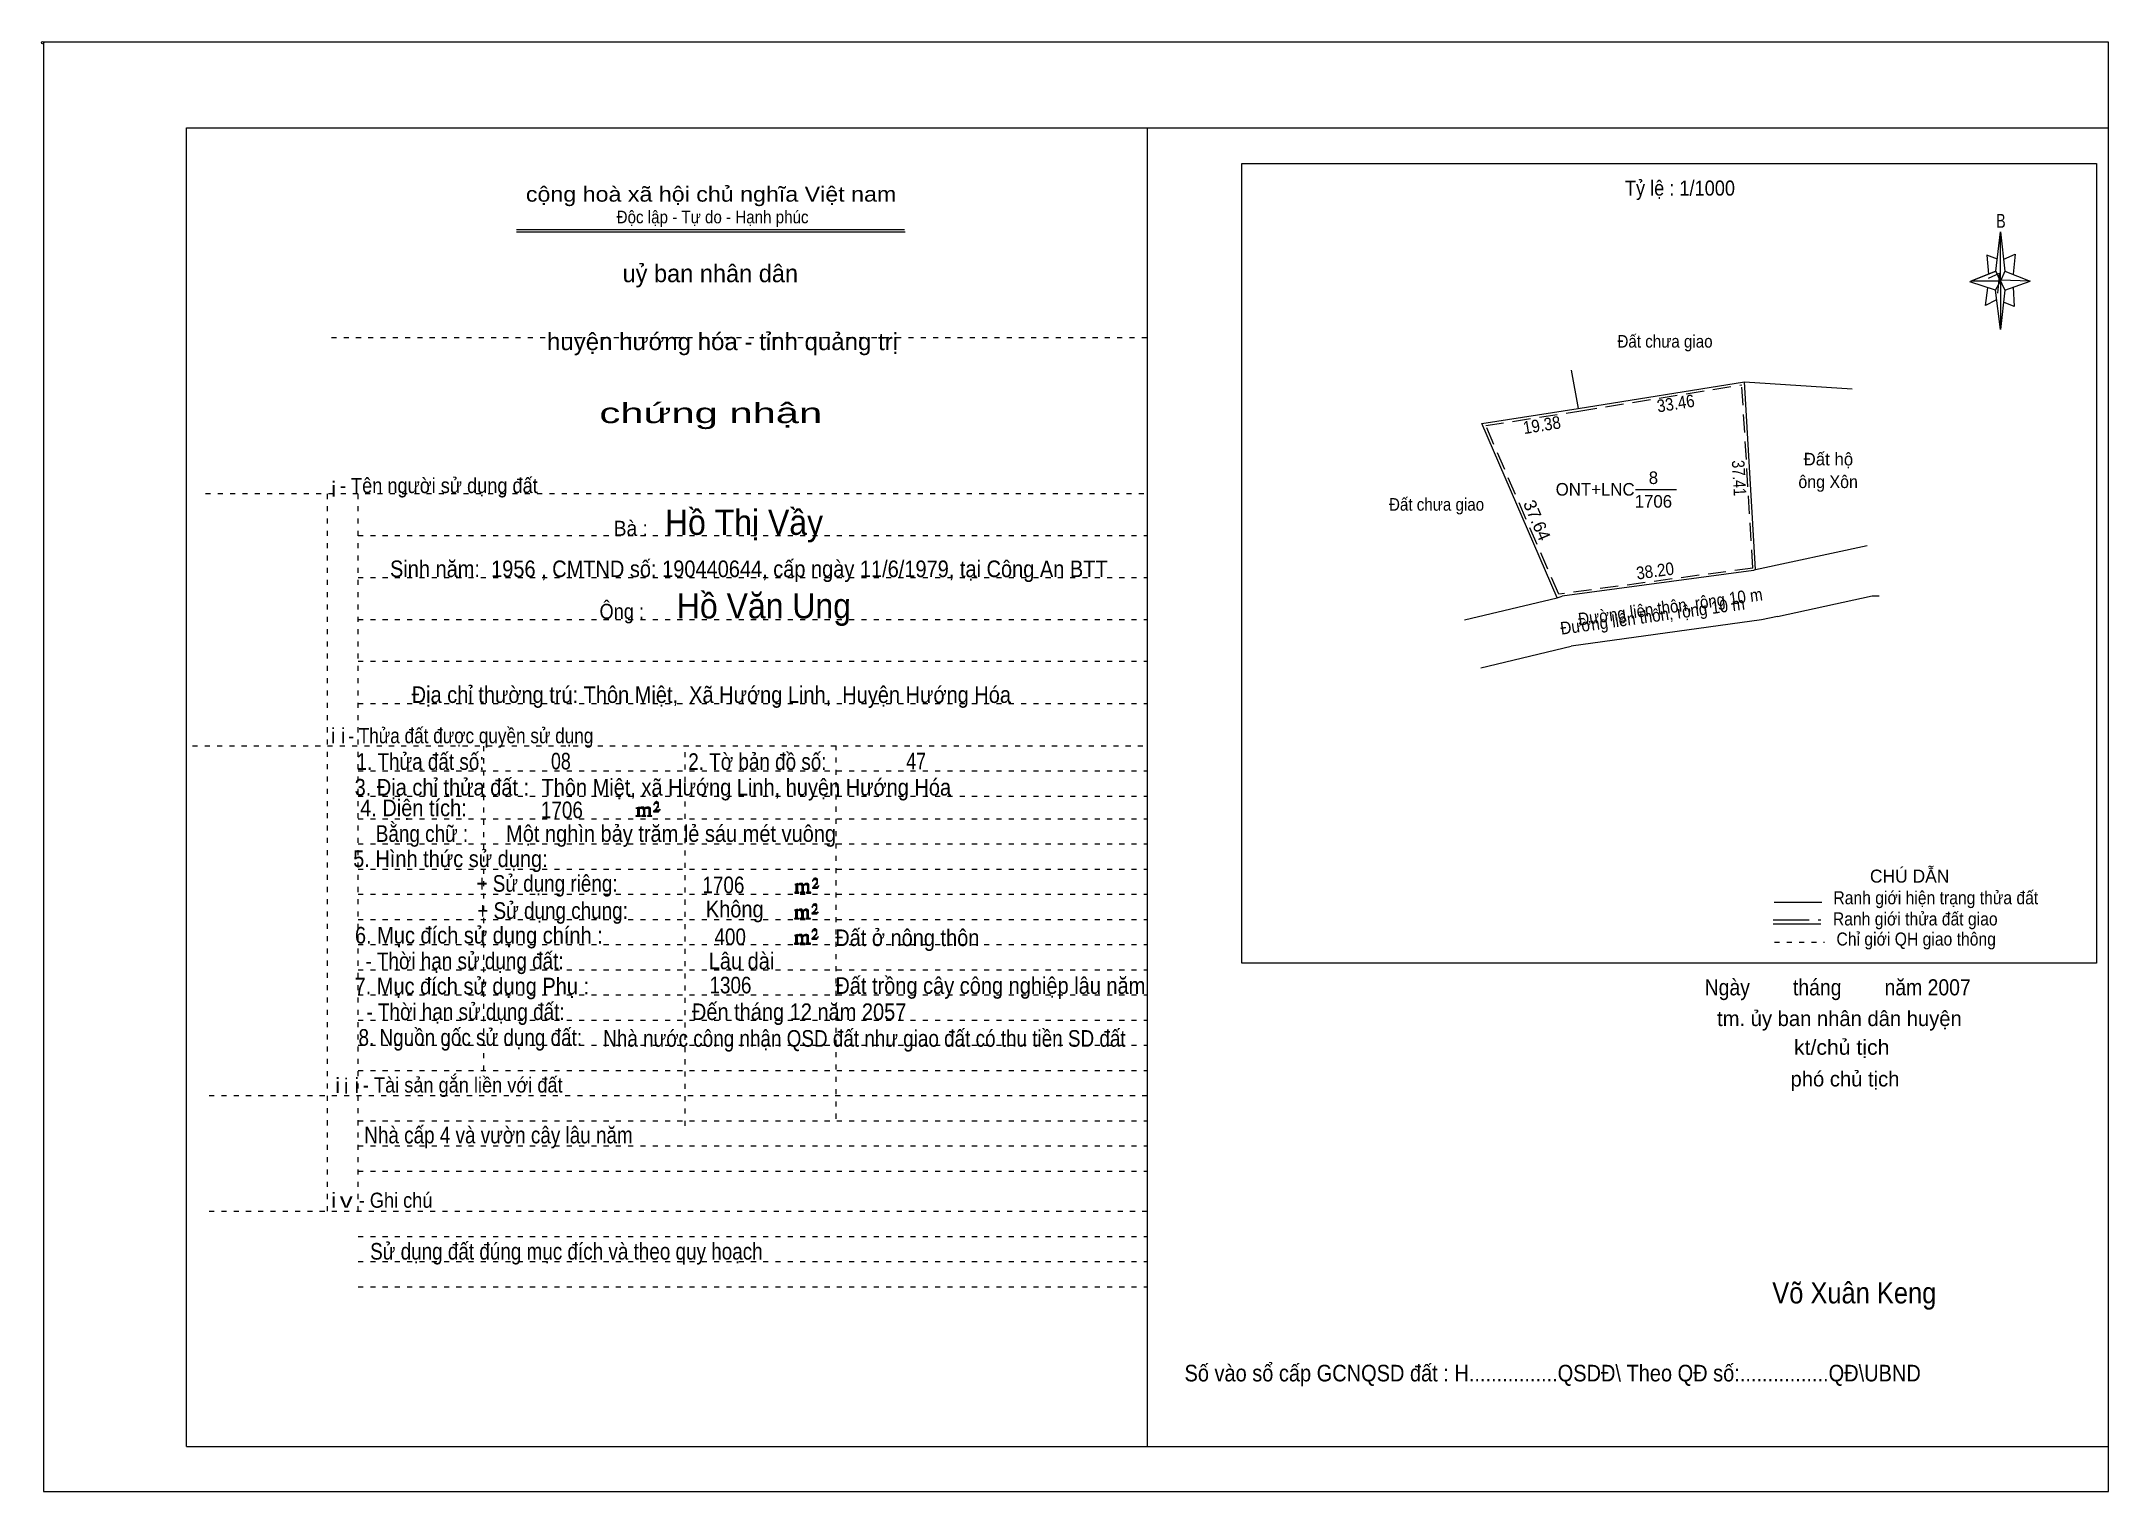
# Model space of a CAD drawing. Header units: centimetres. Extents: x -1.6 to 39.5, y -3.3 to 25.5.
import ezdxf
from ezdxf.enums import TextEntityAlignment as Align

# ---------------------------------------------------------------- set-up
doc = ezdxf.new("R2010")
doc.units = ezdxf.units.CM
doc.header["$LTSCALE"] = 0.12
for name, pattern in [('DOTTED', [1.5, 0.3, -1.2]), ('LONG_DASHED', [7.5, 6, -1.5]), ('MEDIUM_DASHED', [4.5, 3, -1.5])]:
    doc.linetypes.add(name, pattern=pattern)
for name, color, linetype, lineweight in [('1', 7, 'DOTTED', 13), ('10', 7, 'Continuous', 13), ('13', 7, 'Continuous', 13), ('4', 7, 'Continuous', 13), ('5', 7, 'Continuous', 13), ('50', 7, 'Continuous', 13)]:
    doc.layers.add(name, color=color, linetype=linetype, lineweight=lineweight)
doc.layers.add('30', color=7, linetype='Continuous')

msp = doc.modelspace()

# ---------------------------------------------------------------- hatches: boundary and pattern name
at = {"layer": '50'}
for points in [[(10.27, 10.13), (10.27, 10.12), (10.27, 10.11), (10.25, 10.11), (10.24, 10.11), (10.24, 10.1), (10.33, 10.1), (10.33, 10.11), (10.32, 10.11), (10.31, 10.11), (10.31, 10.12), (10.31, 10.13), (10.31, 10.24), (10.31, 10.25), (10.32, 10.26), (10.34, 10.26), (10.35, 10.26), (10.36, 10.26), (10.37, 10.25), (10.39, 10.22), (10.39, 10.13), (10.37, 10.12), (10.37, 10.11), (10.36, 10.11), (10.35, 10.11), (10.35, 10.1), (10.44, 10.1), (10.44, 10.11), (10.43, 10.11), (10.42, 10.11), (10.42, 10.12), (10.42, 10.13), (10.42, 10.24), (10.44, 10.26), (10.45, 10.26), (10.46, 10.26), (10.49, 10.26), (10.49, 10.25), (10.5, 10.24), (10.5, 10.22), (10.5, 10.13), (10.5, 10.12), (10.49, 10.11), (10.49, 10.11), (10.47, 10.11), (10.47, 10.1), (10.56, 10.1), (10.56, 10.11), (10.55, 10.11), (10.54, 10.11), (10.53, 10.12), (10.53, 10.13), (10.53, 10.2), (10.53, 10.25), (10.53, 10.26), (10.52, 10.27), (10.5, 10.28), (10.47, 10.28), (10.46, 10.28), (10.44, 10.27), (10.41, 10.25), (10.41, 10.26), (10.4, 10.28), (10.39, 10.28), (10.37, 10.28), (10.35, 10.28), (10.34, 10.28), (10.32, 10.26), (10.31, 10.26), (10.31, 10.25), (10.31, 10.25), (10.31, 10.26), (10.31, 10.28), (10.24, 10.26), (10.24, 10.26), (10.25, 10.26), (10.27, 10.25), (10.27, 10.24), (10.27, 10.23)], [(10.69, 10.19), (10.72, 10.24), (10.72, 10.24), (10.71, 10.22), (10.69, 10.22), (10.68, 10.22), (10.63, 10.22), (10.66, 10.26), (10.67, 10.27), (10.69, 10.28), (10.69, 10.3), (10.69, 10.32), (10.69, 10.34), (10.69, 10.35), (10.69, 10.37), (10.68, 10.38), (10.67, 10.38), (10.66, 10.39), (10.65, 10.39), (10.63, 10.38), (10.63, 10.38), (10.62, 10.37), (10.61, 10.35), (10.59, 10.33), (10.61, 10.33), (10.61, 10.35), (10.62, 10.35), (10.63, 10.36), (10.65, 10.36), (10.66, 10.36), (10.67, 10.35), (10.68, 10.35), (10.68, 10.32), (10.68, 10.3), (10.66, 10.28), (10.66, 10.26), (10.65, 10.25), (10.59, 10.2), (10.59, 10.19)], [(13.42, 8.61), (13.42, 8.6), (13.42, 8.59), (13.41, 8.59), (13.4, 8.59), (13.4, 8.57), (13.48, 8.57), (13.48, 8.59), (13.47, 8.59), (13.46, 8.59), (13.46, 8.6), (13.46, 8.61), (13.46, 8.72), (13.46, 8.73), (13.47, 8.74), (13.5, 8.74), (13.51, 8.74), (13.52, 8.74), (13.53, 8.73), (13.54, 8.69), (13.54, 8.61), (13.53, 8.6), (13.53, 8.59), (13.52, 8.59), (13.51, 8.59), (13.51, 8.57), (13.6, 8.57), (13.6, 8.59), (13.58, 8.59), (13.57, 8.59), (13.57, 8.6), (13.57, 8.61), (13.57, 8.72), (13.6, 8.74), (13.61, 8.74), (13.62, 8.74), (13.64, 8.74), (13.64, 8.73), (13.65, 8.72), (13.65, 8.69), (13.65, 8.61), (13.65, 8.6), (13.64, 8.59), (13.64, 8.59), (13.63, 8.59), (13.63, 8.57), (13.72, 8.57), (13.72, 8.59), (13.7, 8.59), (13.69, 8.59), (13.68, 8.6), (13.68, 8.61), (13.68, 8.68), (13.68, 8.73), (13.68, 8.74), (13.67, 8.75), (13.65, 8.76), (13.63, 8.76), (13.62, 8.76), (13.6, 8.75), (13.56, 8.73), (13.56, 8.74), (13.55, 8.76), (13.54, 8.76), (13.53, 8.76), (13.51, 8.76), (13.5, 8.76), (13.47, 8.74), (13.46, 8.74), (13.46, 8.73), (13.46, 8.73), (13.46, 8.74), (13.46, 8.76), (13.4, 8.74), (13.4, 8.74), (13.41, 8.74), (13.42, 8.73), (13.42, 8.72), (13.42, 8.71)], [(13.85, 8.67), (13.87, 8.72), (13.87, 8.72), (13.86, 8.69), (13.85, 8.69), (13.84, 8.69), (13.78, 8.69), (13.82, 8.74), (13.83, 8.75), (13.85, 8.76), (13.85, 8.78), (13.85, 8.79), (13.85, 8.82), (13.85, 8.83), (13.85, 8.85), (13.84, 8.86), (13.83, 8.86), (13.82, 8.87), (13.8, 8.87), (13.78, 8.86), (13.78, 8.86), (13.77, 8.85), (13.76, 8.83), (13.75, 8.81), (13.76, 8.81), (13.76, 8.83), (13.77, 8.83), (13.78, 8.84), (13.8, 8.84), (13.82, 8.84), (13.83, 8.83), (13.84, 8.83), (13.84, 8.79), (13.84, 8.78), (13.82, 8.76), (13.82, 8.74), (13.8, 8.73), (13.75, 8.68), (13.75, 8.67)], [(13.41, 8.09), (13.41, 8.08), (13.41, 8.07), (13.4, 8.07), (13.39, 8.07), (13.39, 8.06), (13.48, 8.06), (13.48, 8.07), (13.47, 8.07), (13.45, 8.07), (13.45, 8.08), (13.45, 8.09), (13.45, 8.2), (13.45, 8.21), (13.47, 8.23), (13.49, 8.23), (13.5, 8.23), (13.51, 8.23), (13.52, 8.21), (13.53, 8.18), (13.53, 8.09), (13.52, 8.08), (13.52, 8.07), (13.51, 8.07), (13.5, 8.07), (13.5, 8.06), (13.59, 8.06), (13.59, 8.07), (13.58, 8.07), (13.57, 8.07), (13.57, 8.08), (13.57, 8.09), (13.57, 8.2), (13.59, 8.23), (13.6, 8.23), (13.61, 8.23), (13.63, 8.23), (13.63, 8.21), (13.64, 8.2), (13.64, 8.18), (13.64, 8.09), (13.64, 8.08), (13.63, 8.07), (13.63, 8.07), (13.62, 8.07), (13.62, 8.06), (13.71, 8.06), (13.71, 8.07), (13.7, 8.07), (13.69, 8.07), (13.67, 8.08), (13.67, 8.09), (13.67, 8.17), (13.67, 8.21), (13.67, 8.23), (13.66, 8.24), (13.64, 8.25), (13.62, 8.25), (13.61, 8.25), (13.59, 8.24), (13.55, 8.21), (13.55, 8.23), (13.54, 8.25), (13.53, 8.25), (13.52, 8.25), (13.5, 8.25), (13.49, 8.25), (13.47, 8.23), (13.45, 8.23), (13.45, 8.21), (13.45, 8.21), (13.45, 8.23), (13.45, 8.25), (13.39, 8.23), (13.39, 8.23), (13.4, 8.23), (13.41, 8.21), (13.41, 8.2), (13.41, 8.19)], [(13.84, 8.16), (13.86, 8.2), (13.86, 8.2), (13.85, 8.18), (13.84, 8.18), (13.83, 8.18), (13.77, 8.18), (13.81, 8.23), (13.82, 8.24), (13.84, 8.25), (13.84, 8.27), (13.84, 8.28), (13.84, 8.3), (13.84, 8.31), (13.84, 8.34), (13.83, 8.35), (13.82, 8.35), (13.81, 8.36), (13.8, 8.36), (13.77, 8.35), (13.77, 8.35), (13.76, 8.34), (13.75, 8.31), (13.74, 8.29), (13.75, 8.29), (13.75, 8.31), (13.76, 8.31), (13.77, 8.33), (13.8, 8.33), (13.81, 8.33), (13.82, 8.31), (13.83, 8.31), (13.83, 8.28), (13.83, 8.27), (13.81, 8.25), (13.81, 8.23), (13.8, 8.21), (13.74, 8.17), (13.74, 8.16)], [(13.84, 7.66), (13.86, 7.71), (13.86, 7.71), (13.85, 7.68), (13.84, 7.68), (13.83, 7.68), (13.77, 7.68), (13.81, 7.73), (13.82, 7.74), (13.84, 7.75), (13.84, 7.77), (13.84, 7.78), (13.84, 7.81), (13.84, 7.82), (13.84, 7.84), (13.83, 7.85), (13.82, 7.85), (13.81, 7.86), (13.79, 7.86), (13.77, 7.85), (13.77, 7.85), (13.76, 7.84), (13.75, 7.82), (13.74, 7.8), (13.75, 7.8), (13.75, 7.82), (13.76, 7.82), (13.77, 7.83), (13.79, 7.83), (13.81, 7.83), (13.82, 7.82), (13.83, 7.82), (13.83, 7.78), (13.83, 7.77), (13.81, 7.75), (13.81, 7.73), (13.79, 7.72), (13.74, 7.67), (13.74, 7.66)], [(13.41, 7.6), (13.41, 7.59), (13.41, 7.58), (13.4, 7.58), (13.39, 7.58), (13.39, 7.56), (13.47, 7.56), (13.47, 7.58), (13.46, 7.58), (13.45, 7.58), (13.45, 7.59), (13.45, 7.6), (13.45, 7.71), (13.45, 7.72), (13.46, 7.73), (13.49, 7.73), (13.5, 7.73), (13.51, 7.73), (13.52, 7.72), (13.53, 7.68), (13.53, 7.6), (13.52, 7.59), (13.52, 7.58), (13.51, 7.58), (13.5, 7.58), (13.5, 7.56), (13.59, 7.56), (13.59, 7.58), (13.57, 7.58), (13.56, 7.58), (13.56, 7.59), (13.56, 7.6), (13.56, 7.71), (13.59, 7.73), (13.6, 7.73), (13.61, 7.73), (13.63, 7.73), (13.63, 7.72), (13.64, 7.71), (13.64, 7.68), (13.64, 7.6), (13.64, 7.59), (13.63, 7.58), (13.63, 7.58), (13.62, 7.58), (13.62, 7.56), (13.71, 7.56), (13.71, 7.58), (13.69, 7.58), (13.68, 7.58), (13.67, 7.59), (13.67, 7.6), (13.67, 7.67), (13.67, 7.72), (13.67, 7.73), (13.66, 7.74), (13.64, 7.75), (13.62, 7.75), (13.61, 7.75), (13.59, 7.74), (13.55, 7.72), (13.55, 7.73), (13.54, 7.75), (13.53, 7.75), (13.52, 7.75), (13.5, 7.75), (13.49, 7.75), (13.46, 7.73), (13.45, 7.73), (13.45, 7.72), (13.45, 7.72), (13.45, 7.73), (13.45, 7.75), (13.39, 7.73), (13.39, 7.73), (13.4, 7.73), (13.41, 7.72), (13.41, 7.71), (13.41, 7.7)]]:
    msp.add_hatch(color=256, dxfattribs=at).paths.add_polyline_path(points)

# ---------------------------------------------------------------- linework, layer by layer
at = {"layer": '1', "linetype": 'Continuous'}
for p, q in [((1.31, -2.42), (1.31, 23.78)), ((1.31, 23.78), (39.51, 23.78)), ((20.41, -2.42), (20.41, 23.78)), ((39.51, -2.42), (39.51, 23.78)), ((7.87, 21.76), (15.58, 21.76)), ((7.87, 21.71), (15.59, 21.71)), ((37.26, 20.55), (36.75, 20.72)), ((1.31, -2.42), (39.51, -2.42))]:
    msp.add_line(p, q, dxfattribs=at)
at = {"layer": '1'}
for p, q in [((4.19, 19.61), (20.41, 19.61)), ((1.69, 16.51), (20.41, 16.51)), ((4.11, 2.25), (4.11, 16.51)), ((4.72, 2.25), (4.72, 16.51)), ((4.72, 15.68), (20.41, 15.68)), ((4.72, 14.84), (20.41, 14.84)), ((4.72, 14.01), (20.41, 14.01)), ((4.72, 13.18), (20.41, 13.18)), ((4.72, 12.34), (20.41, 12.34)), ((1.43, 11.5), (20.41, 11.5)), ((7.22, 5.05), (7.22, 11.5)), ((11.22, 3.95), (11.22, 11.5)), ((14.22, 4.09), (14.22, 11.5)), ((4.72, 11), (20.41, 11)), ((4.72, 10.5), (20.41, 10.5)), ((4.72, 10.05), (20.41, 10.05)), ((4.72, 9.55), (20.41, 9.55)), ((4.72, 9.05), (20.41, 9.05)), ((4.72, 8.55), (20.41, 8.55)), ((4.72, 8.05), (20.41, 8.05)), ((4.72, 7.55), (20.41, 7.55)), ((4.72, 7.05), (20.41, 7.05)), ((4.72, 6.55), (20.41, 6.55)), ((4.72, 6.05), (20.41, 6.05)), ((4.72, 5.55), (20.41, 5.55)), ((4.72, 5.05), (20.41, 5.05)), ((1.76, 4.55), (20.41, 4.55)), ((4.72, 4.05), (20.41, 4.05)), ((4.72, 3.55), (20.41, 3.55)), ((4.72, 3.05), (20.41, 3.05)), ((1.76, 2.25), (20.41, 2.25)), ((4.72, 1.75), (20.41, 1.75)), ((4.72, 1.25), (20.41, 1.25)), ((4.72, 0.75), (20.41, 0.75))]:
    msp.add_line(p, q, dxfattribs=at)
at = {"layer": '1', "linetype": 'Continuous'}
msp.add_lwpolyline([(-1.53, -3.32), (39.51, -3.32), (39.51, 25.48), (-1.53, 25.48)], close=True, dxfattribs=at)
msp.add_lwpolyline([(37.27, 20.35), (37.06, 20.25), (37.11, 20.6)], dxfattribs=at)
at = {"layer": '10'}
for p, q in [((28.83, 18.96), (28.97, 18.2)), ((28.97, 18.2), (32.27, 18.73)), ((32.27, 18.73), (34.41, 18.59)), ((32.49, 15), (32.27, 18.73)), ((32.49, 15), (34.71, 15.48)), ((28.55, 14.44), (28.65, 14.47)), ((32.93, 14.07), (34.81, 14.48)), ((34.81, 14.48), (34.95, 14.48)), ((27.03, 13.05), (28.83, 13.48))]:
    msp.add_line(p, q, dxfattribs=at)
at = {"layer": '10', "linetype": 'MEDIUM_DASHED'}
for p, q in [((28.98, 18.15), (32.22, 18.67)), ((32.44, 15.03), (32.22, 18.67)), ((27.13, 17.86), (28.98, 18.15)), ((28.58, 14.51), (27.13, 17.86)), ((32.44, 15.03), (28.58, 14.51))]:
    msp.add_line(p, q, dxfattribs=at)
at = {"layer": '10'}
for points in [[(26.71, 14), (28.55, 14.44), (27.05, 17.9), (28.97, 18.2)], [(32.49, 15), (32.45, 14.98), (28.65, 14.47)], [(32.93, 14.07), (32.61, 14), (28.83, 13.48)]]:
    msp.add_lwpolyline(points, dxfattribs=at)
at = {"layer": '13'}
msp.add_line((30.11, 16.59), (30.92, 16.59), dxfattribs=at)
at = {"layer": '4'}
for p, q in [((32.86, 8.39), (33.81, 8.39)), ((32.84, 7.96), (33.79, 7.96))]:
    msp.add_line(p, q, dxfattribs=at)
at = {"layer": '4', "linetype": 'LONG_DASHED'}
msp.add_line((32.84, 8.04), (33.79, 8.04), dxfattribs=at)
at = {"layer": '4', "linetype": 'DOTTED'}
msp.add_line((32.87, 7.6), (33.86, 7.6), dxfattribs=at)
at = {"layer": '4'}
msp.add_lwpolyline([(22.28, 23.07), (39.27, 23.07), (39.27, 7.18), (22.28, 7.18)], close=True, dxfattribs=at)
msp.add_circle((-1.55, 25.47), 0.025, dxfattribs=at)
at = {"layer": '5'}
for p, q in [((37.27, 20.93), (37.36, 21.71)), ((37.45, 20.55), (37.36, 19.77)), ((37.45, 20.93), (37.95, 20.73)), ((37.61, 20.61), (37.63, 20.23)), ((37.63, 20.23), (37.42, 20.31))]:
    msp.add_line(p, q, dxfattribs=at)
for points in [[(37.36, 21.71), (37.45, 20.93), (37.36, 20.73)], [(37.36, 20.73), (36.77, 20.73), (37.27, 20.93), (37.45, 20.55), (37.95, 20.73), (37.36, 20.75)], [(37.36, 20.73), (37.36, 19.77), (37.26, 20.55)]]:
    msp.add_lwpolyline(points, close=True, dxfattribs=at)
for points in [[(37.3, 21.17), (37.09, 21.25), (37.12, 20.87)], [(37.43, 21.17), (37.65, 21.27), (37.61, 20.87)], [(37.36, 20.73), (37.27, 20.93), (36.77, 20.73)], [(37.12, 20.79), (37.34, 20.89), (37.3, 20.49)], [(37.36, 20.73), (37.45, 20.55), (37.95, 20.73)]]:
    msp.add_lwpolyline(points, dxfattribs=at)
at = {"layer": '50'}
for points in [[(10.27, 10.13), (10.27, 10.12), (10.27, 10.11), (10.25, 10.11), (10.24, 10.11), (10.24, 10.1), (10.33, 10.1), (10.33, 10.11), (10.32, 10.11), (10.31, 10.11), (10.31, 10.12), (10.31, 10.13), (10.31, 10.24), (10.31, 10.25), (10.32, 10.26), (10.34, 10.26), (10.35, 10.26), (10.36, 10.26), (10.37, 10.25), (10.39, 10.22), (10.39, 10.13), (10.37, 10.12), (10.37, 10.11), (10.36, 10.11), (10.35, 10.11), (10.35, 10.1), (10.44, 10.1), (10.44, 10.11), (10.43, 10.11), (10.42, 10.11), (10.42, 10.12), (10.42, 10.13), (10.42, 10.24), (10.44, 10.26), (10.45, 10.26), (10.46, 10.26), (10.49, 10.26), (10.49, 10.25), (10.5, 10.24), (10.5, 10.22), (10.5, 10.13), (10.5, 10.12), (10.49, 10.11), (10.49, 10.11), (10.47, 10.11), (10.47, 10.1), (10.56, 10.1), (10.56, 10.11), (10.55, 10.11), (10.54, 10.11), (10.53, 10.12), (10.53, 10.13), (10.53, 10.2), (10.53, 10.25), (10.53, 10.26), (10.52, 10.27), (10.5, 10.28), (10.47, 10.28), (10.46, 10.28), (10.44, 10.27), (10.41, 10.25), (10.41, 10.26), (10.4, 10.28), (10.39, 10.28), (10.37, 10.28), (10.35, 10.28), (10.34, 10.28), (10.32, 10.26), (10.31, 10.26), (10.31, 10.25), (10.31, 10.25), (10.31, 10.26), (10.31, 10.28), (10.24, 10.26), (10.24, 10.26), (10.25, 10.26), (10.27, 10.25), (10.27, 10.24), (10.27, 10.23)], [(10.69, 10.19), (10.72, 10.24), (10.72, 10.24), (10.71, 10.22), (10.69, 10.22), (10.68, 10.22), (10.63, 10.22), (10.66, 10.26), (10.67, 10.27), (10.69, 10.28), (10.69, 10.3), (10.69, 10.32), (10.69, 10.34), (10.69, 10.35), (10.69, 10.37), (10.68, 10.38), (10.67, 10.38), (10.66, 10.39), (10.65, 10.39), (10.63, 10.38), (10.63, 10.38), (10.62, 10.37), (10.61, 10.35), (10.59, 10.33), (10.61, 10.33), (10.61, 10.35), (10.62, 10.35), (10.63, 10.36), (10.65, 10.36), (10.66, 10.36), (10.67, 10.35), (10.68, 10.35), (10.68, 10.32), (10.68, 10.3), (10.66, 10.28), (10.66, 10.26), (10.65, 10.25), (10.59, 10.2), (10.59, 10.19)], [(13.42, 8.61), (13.42, 8.6), (13.42, 8.59), (13.41, 8.59), (13.4, 8.59), (13.4, 8.57), (13.48, 8.57), (13.48, 8.59), (13.47, 8.59), (13.46, 8.59), (13.46, 8.6), (13.46, 8.61), (13.46, 8.72), (13.46, 8.73), (13.47, 8.74), (13.5, 8.74), (13.51, 8.74), (13.52, 8.74), (13.53, 8.73), (13.54, 8.69), (13.54, 8.61), (13.53, 8.6), (13.53, 8.59), (13.52, 8.59), (13.51, 8.59), (13.51, 8.57), (13.6, 8.57), (13.6, 8.59), (13.58, 8.59), (13.57, 8.59), (13.57, 8.6), (13.57, 8.61), (13.57, 8.72), (13.6, 8.74), (13.61, 8.74), (13.62, 8.74), (13.64, 8.74), (13.64, 8.73), (13.65, 8.72), (13.65, 8.69), (13.65, 8.61), (13.65, 8.6), (13.64, 8.59), (13.64, 8.59), (13.63, 8.59), (13.63, 8.57), (13.72, 8.57), (13.72, 8.59), (13.7, 8.59), (13.69, 8.59), (13.68, 8.6), (13.68, 8.61), (13.68, 8.68), (13.68, 8.73), (13.68, 8.74), (13.67, 8.75), (13.65, 8.76), (13.63, 8.76), (13.62, 8.76), (13.6, 8.75), (13.56, 8.73), (13.56, 8.74), (13.55, 8.76), (13.54, 8.76), (13.53, 8.76), (13.51, 8.76), (13.5, 8.76), (13.47, 8.74), (13.46, 8.74), (13.46, 8.73), (13.46, 8.73), (13.46, 8.74), (13.46, 8.76), (13.4, 8.74), (13.4, 8.74), (13.41, 8.74), (13.42, 8.73), (13.42, 8.72), (13.42, 8.71)], [(13.85, 8.67), (13.87, 8.72), (13.87, 8.72), (13.86, 8.69), (13.85, 8.69), (13.84, 8.69), (13.78, 8.69), (13.82, 8.74), (13.83, 8.75), (13.85, 8.76), (13.85, 8.78), (13.85, 8.79), (13.85, 8.82), (13.85, 8.83), (13.85, 8.85), (13.84, 8.86), (13.83, 8.86), (13.82, 8.87), (13.8, 8.87), (13.78, 8.86), (13.78, 8.86), (13.77, 8.85), (13.76, 8.83), (13.75, 8.81), (13.76, 8.81), (13.76, 8.83), (13.77, 8.83), (13.78, 8.84), (13.8, 8.84), (13.82, 8.84), (13.83, 8.83), (13.84, 8.83), (13.84, 8.79), (13.84, 8.78), (13.82, 8.76), (13.82, 8.74), (13.8, 8.73), (13.75, 8.68), (13.75, 8.67)], [(13.41, 8.09), (13.41, 8.08), (13.41, 8.07), (13.4, 8.07), (13.39, 8.07), (13.39, 8.06), (13.48, 8.06), (13.48, 8.07), (13.47, 8.07), (13.45, 8.07), (13.45, 8.08), (13.45, 8.09), (13.45, 8.2), (13.45, 8.21), (13.47, 8.23), (13.49, 8.23), (13.5, 8.23), (13.51, 8.23), (13.52, 8.21), (13.53, 8.18), (13.53, 8.09), (13.52, 8.08), (13.52, 8.07), (13.51, 8.07), (13.5, 8.07), (13.5, 8.06), (13.59, 8.06), (13.59, 8.07), (13.58, 8.07), (13.57, 8.07), (13.57, 8.08), (13.57, 8.09), (13.57, 8.2), (13.59, 8.23), (13.6, 8.23), (13.61, 8.23), (13.63, 8.23), (13.63, 8.21), (13.64, 8.2), (13.64, 8.18), (13.64, 8.09), (13.64, 8.08), (13.63, 8.07), (13.63, 8.07), (13.62, 8.07), (13.62, 8.06), (13.71, 8.06), (13.71, 8.07), (13.7, 8.07), (13.69, 8.07), (13.67, 8.08), (13.67, 8.09), (13.67, 8.17), (13.67, 8.21), (13.67, 8.23), (13.66, 8.24), (13.64, 8.25), (13.62, 8.25), (13.61, 8.25), (13.59, 8.24), (13.55, 8.21), (13.55, 8.23), (13.54, 8.25), (13.53, 8.25), (13.52, 8.25), (13.5, 8.25), (13.49, 8.25), (13.47, 8.23), (13.45, 8.23), (13.45, 8.21), (13.45, 8.21), (13.45, 8.23), (13.45, 8.25), (13.39, 8.23), (13.39, 8.23), (13.4, 8.23), (13.41, 8.21), (13.41, 8.2), (13.41, 8.19)], [(13.84, 8.16), (13.86, 8.2), (13.86, 8.2), (13.85, 8.18), (13.84, 8.18), (13.83, 8.18), (13.77, 8.18), (13.81, 8.23), (13.82, 8.24), (13.84, 8.25), (13.84, 8.27), (13.84, 8.28), (13.84, 8.3), (13.84, 8.31), (13.84, 8.34), (13.83, 8.35), (13.82, 8.35), (13.81, 8.36), (13.8, 8.36), (13.77, 8.35), (13.77, 8.35), (13.76, 8.34), (13.75, 8.31), (13.74, 8.29), (13.75, 8.29), (13.75, 8.31), (13.76, 8.31), (13.77, 8.33), (13.8, 8.33), (13.81, 8.33), (13.82, 8.31), (13.83, 8.31), (13.83, 8.28), (13.83, 8.27), (13.81, 8.25), (13.81, 8.23), (13.8, 8.21), (13.74, 8.17), (13.74, 8.16)], [(13.84, 7.66), (13.86, 7.71), (13.86, 7.71), (13.85, 7.68), (13.84, 7.68), (13.83, 7.68), (13.77, 7.68), (13.81, 7.73), (13.82, 7.74), (13.84, 7.75), (13.84, 7.77), (13.84, 7.78), (13.84, 7.81), (13.84, 7.82), (13.84, 7.84), (13.83, 7.85), (13.82, 7.85), (13.81, 7.86), (13.79, 7.86), (13.77, 7.85), (13.77, 7.85), (13.76, 7.84), (13.75, 7.82), (13.74, 7.8), (13.75, 7.8), (13.75, 7.82), (13.76, 7.82), (13.77, 7.83), (13.79, 7.83), (13.81, 7.83), (13.82, 7.82), (13.83, 7.82), (13.83, 7.78), (13.83, 7.77), (13.81, 7.75), (13.81, 7.73), (13.79, 7.72), (13.74, 7.67), (13.74, 7.66)], [(13.41, 7.6), (13.41, 7.59), (13.41, 7.58), (13.4, 7.58), (13.39, 7.58), (13.39, 7.56), (13.47, 7.56), (13.47, 7.58), (13.46, 7.58), (13.45, 7.58), (13.45, 7.59), (13.45, 7.6), (13.45, 7.71), (13.45, 7.72), (13.46, 7.73), (13.49, 7.73), (13.5, 7.73), (13.51, 7.73), (13.52, 7.72), (13.53, 7.68), (13.53, 7.6), (13.52, 7.59), (13.52, 7.58), (13.51, 7.58), (13.5, 7.58), (13.5, 7.56), (13.59, 7.56), (13.59, 7.58), (13.57, 7.58), (13.56, 7.58), (13.56, 7.59), (13.56, 7.6), (13.56, 7.71), (13.59, 7.73), (13.6, 7.73), (13.61, 7.73), (13.63, 7.73), (13.63, 7.72), (13.64, 7.71), (13.64, 7.68), (13.64, 7.6), (13.64, 7.59), (13.63, 7.58), (13.63, 7.58), (13.62, 7.58), (13.62, 7.56), (13.71, 7.56), (13.71, 7.58), (13.69, 7.58), (13.68, 7.58), (13.67, 7.59), (13.67, 7.6), (13.67, 7.67), (13.67, 7.72), (13.67, 7.73), (13.66, 7.74), (13.64, 7.75), (13.62, 7.75), (13.61, 7.75), (13.59, 7.74), (13.55, 7.72), (13.55, 7.73), (13.54, 7.75), (13.53, 7.75), (13.52, 7.75), (13.5, 7.75), (13.49, 7.75), (13.46, 7.73), (13.45, 7.73), (13.45, 7.72), (13.45, 7.72), (13.45, 7.73), (13.45, 7.75), (13.39, 7.73), (13.39, 7.73), (13.4, 7.73), (13.41, 7.72), (13.41, 7.71), (13.41, 7.7)]]:
    msp.add_lwpolyline(points, close=True, dxfattribs=at)

# ---------------------------------------------------------------- texts
at = {"layer": '1'}
for s, height, width, p in [('cộng hoà xã hội chủ nghĩa Việt nam', 0.3, 1.15, (11.735, 22.31)), ('Độc lập - Tự do - Hạnh phúc', 0.25, 0.9, (11.765, 21.88)), ('chứng nhận', 0.4, 1.55, (11.73, 17.91)), ('- Tên người sử dụng đất', 0.3, 0.9, (6.325, 16.52)), ('- Thửa đất được quyền sử dụng', 0.3, 0.85, (6.96, 11.55)), ('- Tài sản gắn liền với đất ', 0.3, 0.9, (6.85, 4.61)), ('v', 0.3, 1.3, (4.485, 2.32)), ('- Ghi chú', 0.3, 0.9, (5.465, 2.32))]:
    msp.add_text(s, height=height, dxfattribs=dict(at, width=width)).set_placement(p, align=Align.CENTER)
for s, height, p in [('uỷ ban nhân dân', 0.35, (11.72, 20.71)), ('i', 0.3, (4.235, 16.45)), ('i', 0.3, (4.225, 11.55)), ('i', 0.3, (4.425, 11.55)), ('i', 0.3, (4.315, 4.6)), ('i', 0.3, (4.485, 4.59)), ('i', 0.3, (4.695, 4.6)), ('i', 0.3, (4.235, 2.32))]:
    msp.add_text(s, height=height, dxfattribs=at).set_placement(p, align=Align.CENTER)
at = {"layer": '10'}
for s, height, width, p in [('Tỷ lệ : 1/1000', 0.3, 0.9, (30.99, 22.43)), ('Đất chưa giao ', 0.25, 0.9, (30.735, 19.41)), ('ông Xôn', 0.25, 0.95, (33.935, 16.62)), ('Đất chưa giao ', 0.25, 0.9, (26.195, 16.17)), ('Hồ Thị Vầy', 0.5, 0.95, (12.39, 15.69)), ('Hồ Văn Ung', 0.5, 0.95, (12.785, 14.03)), ('Võ Xuân Keng', 0.42, 0.9, (34.455, 0.42))]:
    msp.add_text(s, height=height, dxfattribs=dict(at, width=width)).set_placement(p, align=Align.CENTER)
msp.add_text('Đất hộ', height=0.25, dxfattribs=at).set_placement((33.94, 17.07), align=Align.CENTER)
for s, p in [('8', (30.37, 16.7)), ('1706', (30.09, 16.23))]:
    msp.add_text(s, height=0.25, dxfattribs=at).set_placement(p)
msp.add_text('ONT+LNC', height=0.25, dxfattribs=at).set_placement((30.09, 16.47), align=Align.RIGHT)
at = {"layer": '10', "width": 0.9}
for p in [(30.503, 13.963), (30.858, 14.144)]:
    msp.add_text('Đường liên thôn, rộng 10 m ', height=0.25, rotation=7.833, dxfattribs=at).set_placement(p, align=Align.CENTER)
at = {"layer": '30'}
for s, rotation, width, p in [('33.46', 9.063, 0.9, (30.925, 18.18)), ('19.38', 9.054, 0.9, (28.265, 17.75)), ('37.41', 273.402, 0.85, (32.041, 16.812)), ('38.20', 7.763, 0.9, (30.513, 14.852))]:
    msp.add_text(s, height=0.25, rotation=rotation, dxfattribs=dict(at, width=width)).set_placement(p, align=Align.CENTER)
msp.add_text('37.64', height=0.25, rotation=293.323, dxfattribs=at).set_placement((28.034, 15.93), align=Align.CENTER)
at = {"layer": '4'}
msp.add_text('CHÚ DẪN', height=0.2591, dxfattribs=at).set_placement((35.555, 8.78), align=Align.CENTER)
at = {"layer": '4', "width": 0.9}
for s, p in [('Ranh giới hiện trạng thửa đất', (36.075, 8.35)), ('Ranh giới thửa đất giao ', (35.71, 7.93)), ('Chỉ giới QH giao thông', (35.685, 7.53))]:
    msp.add_text(s, height=0.2591, dxfattribs=at).set_placement(p, align=Align.CENTER)
at = {"layer": '5', "width": 0.75}
msp.add_text('B', height=0.276, dxfattribs=at).set_placement((37.37, 21.79), align=Align.CENTER)
at = {"layer": '50'}
for s, height, width, p in [('  huyện hướng hóa - tỉnh quảng trị', 0.34, 1.05, (11.83, 19.36)), ('Bà :', 0.3, 0.95, (10.14, 15.67)), ('Sinh năm:  1956 , CMTND số: 190440644, cấp ngày 11/6/1979, tại Công An BTT', 0.33, 0.9, (12.485, 14.85)), ('Ông :', 0.3, 0.9, (9.96, 14.02)), ('Địa chỉ thường trú: Thôn Miệt,  Xã Hướng Linh,  Huyện Hướng Hóa', 0.33, 0.9, (11.74, 12.35)), ('1. Thửa đất số:  ', 0.33, 0.85, (6.065, 11.02)), ('08', 0.33, 0.8, (8.75, 11.03)), ('2. Tờ bản đồ số:  ', 0.33, 0.85, (12.76, 11.02)), ('47', 0.33, 0.8, (15.81, 11.03)), ('3. Địa chỉ thửa đất : ', 0.33, 0.9, (6.44, 10.51)), ('Thôn Miệt, xã Hướng Linh, huyện Hướng Hóa', 0.33, 0.9, (12.435, 10.51)), ('4. Diện tích: ', 0.33, 0.9, (5.875, 10.1)), ('1706', 0.33, 0.85, (8.77, 10.06)), ('Bằng chữ :', 0.33, 0.85, (5.99, 9.59)), ('Một nghìn bảy trăm lẻ sáu mét vuông', 0.33, 0.9, (10.94, 9.59)), ('5. Hình thức sử dụng:', 0.33, 0.9, (6.555, 9.09)), ('+ Sử dụng riêng:', 0.33, 0.85, (8.475, 8.6)), ('1706', 0.33, 0.85, (11.98, 8.57)), ('+ Sử dụng chung:', 0.33, 0.85, (8.585, 8.06)), ('Không', 0.33, 0.9, (12.205, 8.09)), ('6. Mục đích sử dụng chính :', 0.33, 0.9, (7.12, 7.57)), ('400', 0.33, 0.85, (12.115, 7.54)), ('Đất ở nông thôn', 0.33, 0.9, (15.635, 7.52)), ('- Thời hạn sử dụng đất:', 0.33, 0.85, (6.835, 7.06)), ('Lâu dài', 0.33, 0.9, (12.34, 7.06)), ('7. Mục đích sử dụng Phụ :', 0.33, 0.9, (6.98, 6.56)), ('1306', 0.33, 0.85, (12.12, 6.58)), ('Đất trồng cây công nghiệp lâu năm', 0.33, 0.9, (17.285, 6.57)), ('Ngày        tháng        năm 2007', 0.32, 0.9, (34.125, 6.54)), ('- Thời hạn sử dụng đất:', 0.33, 0.85, (6.855, 6.05)), ('Đến tháng 12 năm 2057', 0.33, 0.9, (13.485, 6.05)), ('8. Nguồn gốc sử dụng đất:', 0.33, 0.85, (6.95, 5.54)), ('Nhà nước công nhận QSD đất như giao đất có thu tiền SD đất ', 0.33, 0.85, (14.835, 5.52)), ('kt/chủ tịch', 0.3, 1.05, (34.205, 5.36)), ('Nhà cấp 4 và vườn cây lâu năm', 0.33, 0.85, (7.51, 3.6)), ('Sử dụng đất đúng mục đích và theo quy hoạch', 0.33, 0.85, (8.86, 1.29)), ('Số vào sổ cấp GCNQSD đất : H................QSDĐ\\ Theo QĐ số:................QĐ\\UBND', 0.33, 0.9, (28.46, -1.13))]:
    msp.add_text(s, height=height, dxfattribs=dict(at, width=width)).set_placement(p, align=Align.CENTER)
for s, p in [('tm. ủy ban nhân dân huyện ', (34.215, 5.93)), ('phó chủ tịch', (34.27, 4.73))]:
    msp.add_text(s, height=0.3, dxfattribs=at).set_placement(p, align=Align.CENTER)

doc.saveas('drawing.dxf')
